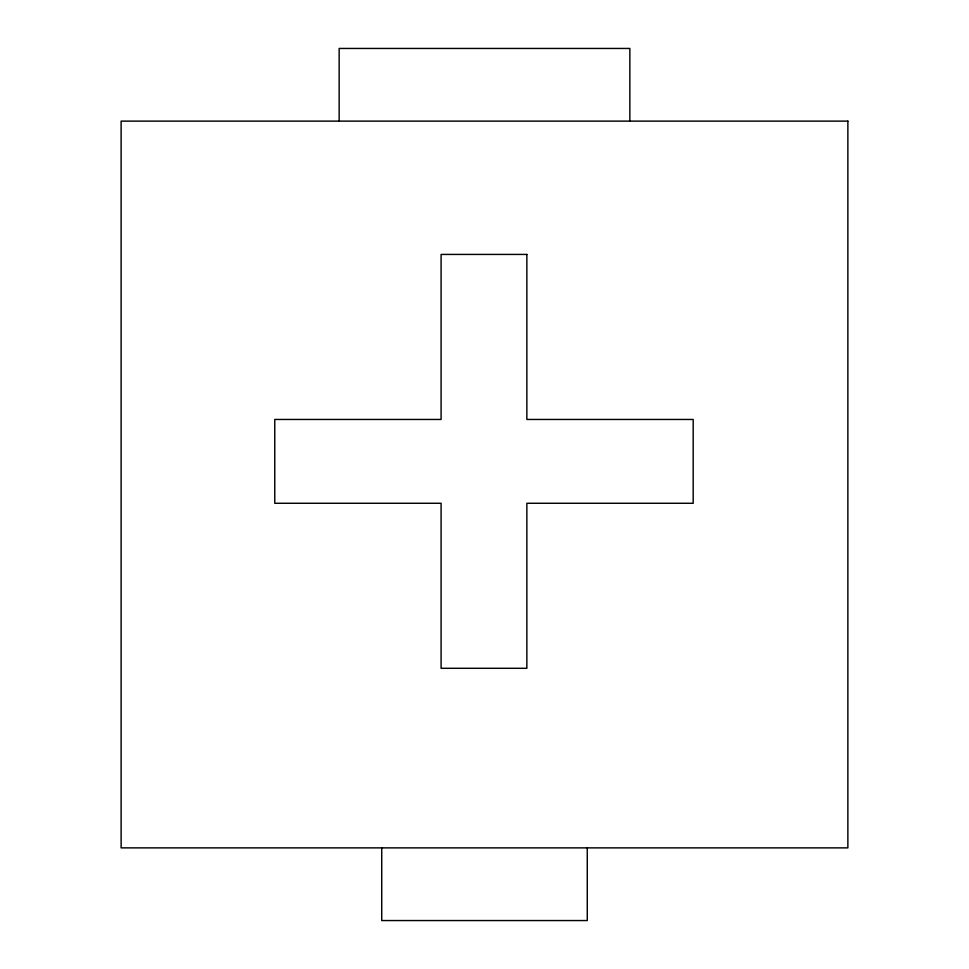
<?xml version="1.0" encoding="UTF-8"?>
<svg xmlns="http://www.w3.org/2000/svg" width="969" height="969" viewBox="0 0 969 969"><rect width="100%" height="100%" fill="white"/><g stroke="black" fill="none" stroke-linecap="round" stroke-linejoin="round"><path stroke-width="1.45" d="M629.85 121.125L629.85 48.45L339.15 48.45L339.15 121.125M587.275 847.875L587.275 920.55L381.725 920.55L381.725 847.875M847.875 121.125L121.125 121.125L121.125 847.875L847.875 847.875L847.875 121.125M526.857 254.423L441.101 254.423L441.101 419.456L274.772 419.456L274.772 503.274L441.101 503.274L441.101 668.295L526.857 668.295L526.857 503.274L693.186 503.274L693.186 419.456L526.857 419.456L526.857 254.423"/></g></svg>
